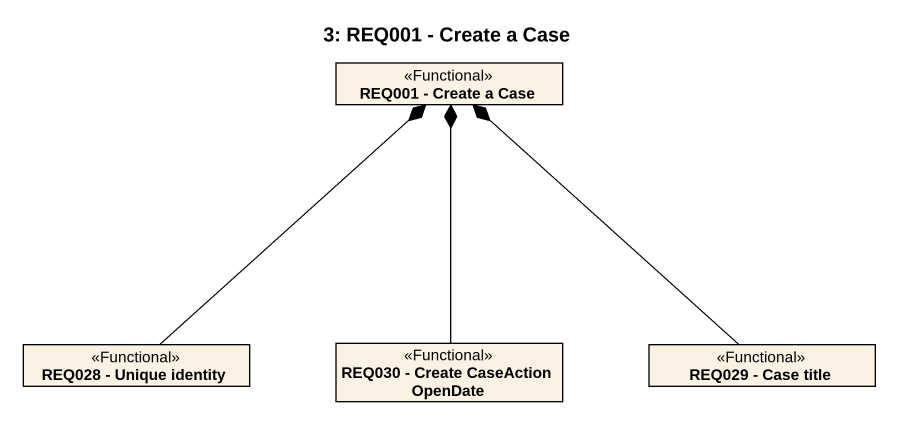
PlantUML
@startuml
title 3: REQ001 - Create a Case
hide circle
hide empty members
class "REQ001 - Create a Case" as REQ001_Create_a_Case <<Functional>>
class "REQ028 - Unique identity" as REQ028_Unique_identity <<Functional>>
class "REQ030 - Create CaseAction OpenDate" as REQ030_Create_CaseAction <<Functional>>
class "REQ029 - Case title" as REQ029_Case_title <<Functional>>
REQ028_Unique_identity -up-* REQ001_Create_a_Case
REQ030_Create_CaseAction -up-* REQ001_Create_a_Case
REQ029_Case_title -up-* REQ001_Create_a_Case
@enduml
